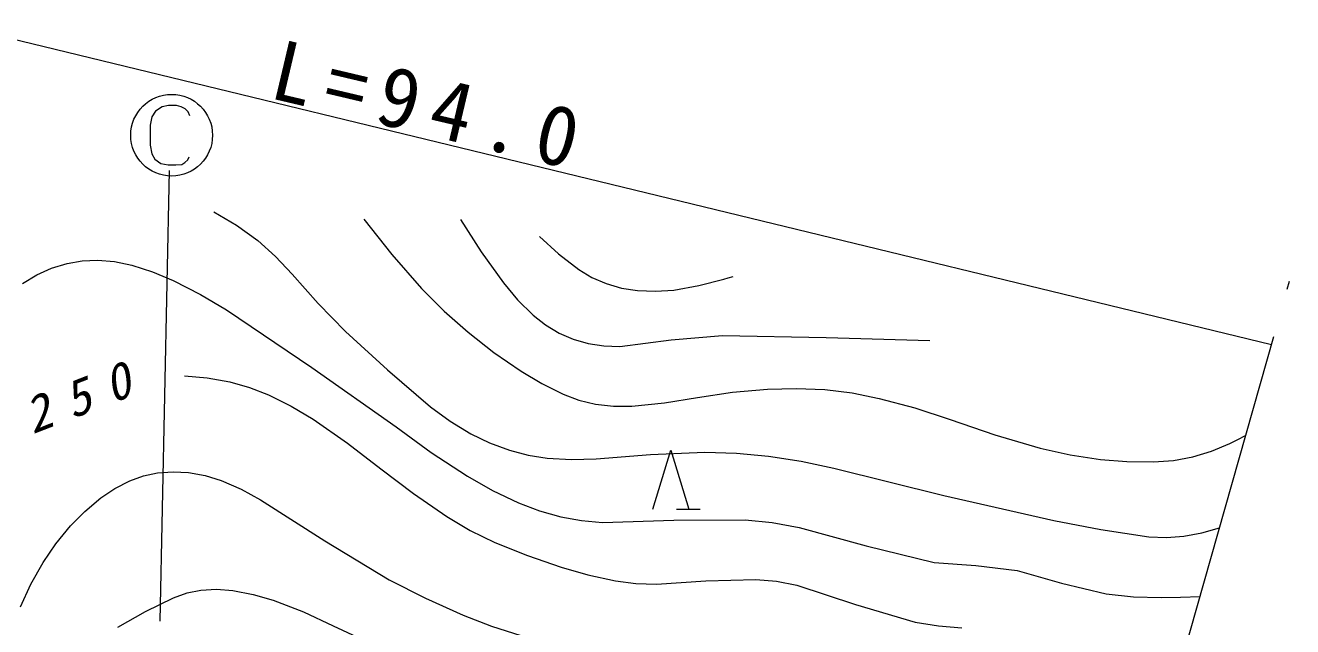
# Model space of a CAD drawing. Units: millimetres, scale not verified. Extents: x 61214 to 701214, y 6682 to 366682.
# Drawn here: x 530219 to 568793, y 283932 to 302246 of the extents above; entities that cross this region are included whole.
import ezdxf

# ---------------------------------------------------------------- set-up
doc = ezdxf.new("R2010")
doc.units = ezdxf.units.MM
doc.header["$LTSCALE"] = 1000
doc.linetypes.add('LONG_DASHED_DOTTED', pattern=[15.25, 12, -1.5, 0.25, -1.5])
doc.layers.add('S-SUV', color=7, linetype='Continuous', lineweight=13)
doc.styles.add('ＭＳ ゴシック', font='')
doc.styles.get('ＭＳ ゴシック').set_extended_font_data('MS Gothic')

msp = doc.modelspace()

# ---------------------------------------------------------------- linework, layer by layer
at = {"layer": 'S-SUV'}
for p, q in [((502366, 308506), (568147, 292526)), ((534384, 299768), (534184, 299631)), ((534578, 299806), (534384, 299768)), ((534822, 299806), (534578, 299806)), ((534965, 299768), (534822, 299806)), ((535084, 299700), (534965, 299768)), ((534065, 299456), (534015, 299206)), ((534184, 299631), (534065, 299456)), ((535172, 299612), (535084, 299700)), ((535222, 299493), (535172, 299612)), ((534015, 299206), (534015, 298593)), ((534015, 298593), (534065, 298331)), ((534065, 298331), (534159, 298175)), ((535165, 298150), (535203, 298237)), ((534159, 298175), (534340, 298043)), ((534324, 284105), (534607, 297821)), ((534340, 298043), (534565, 297993)), ((534565, 297993), (534803, 297993)), ((534803, 297993), (534984, 298012)), ((534984, 298012), (535078, 298068)), ((535078, 298068), (535165, 298150)), ((535952, 296571), (536642, 296159)), ((540524, 296338), (541379, 295265)), ((543467, 296333), (544095, 295352)), ((536642, 296159), (537300, 295694)), ((537300, 295694), (537836, 295208)), ((545873, 295815), (546452, 295286)), ((531945, 295075), (532415, 295095)), ((532415, 295095), (532934, 295050)), ((537836, 295208), (538341, 294668)), ((541379, 295265), (542276, 294234)), ((544095, 295352), (544776, 294400)), ((546452, 295286), (547061, 294811)), ((530564, 294647), (531018, 294850)), ((531018, 294850), (531491, 294995)), ((531491, 294995), (531945, 295075)), ((532934, 295050), (533456, 294943)), ((533456, 294943), (534093, 294741)), ((534093, 294741), (534720, 294477)), ((547061, 294811), (547459, 294571)), ((530130, 294387), (530564, 294647)), ((534720, 294477), (535546, 294053)), ((538341, 294668), (539131, 293776)), ((544776, 294400), (545203, 293889)), ((547459, 294571), (547895, 294380)), ((547895, 294380), (548366, 294245)), ((549953, 294184), (550717, 294322)), ((550717, 294322), (551480, 294520)), ((551480, 294520), (551615, 294559)), ((551615, 294559), (551759, 294600)), ((535546, 294053), (536342, 293577)), ((542276, 294234), (542965, 293544)), ((548366, 294245), (548855, 294168)), ((548855, 294168), (549402, 294146)), ((549402, 294146), (549953, 294184)), ((536342, 293577), (538940, 291823)), ((539131, 293776), (539967, 292922)), ((545203, 293889), (545675, 293420)), ((542965, 293544), (543697, 292897)), ((545675, 293420), (546051, 293122)), ((539967, 292922), (541239, 291755)), ((543697, 292897), (544480, 292285)), ((546051, 293122), (546468, 292868)), ((546468, 292868), (546892, 292686)), ((549873, 292666), (551434, 292804)), ((551434, 292804), (554590, 292734)), ((546892, 292686), (547348, 292556)), ((547348, 292556), (547826, 292482)), ((547826, 292482), (548318, 292467)), ((548318, 292467), (549873, 292666)), ((554590, 292734), (557745, 292644)), ((544480, 292285), (545307, 291717)), ((538940, 291823), (541509, 290016)), ((541239, 291755), (542555, 290629)), ((545307, 291717), (545935, 291335)), ((535065, 291574), (535758, 291509)), ((535758, 291509), (536442, 291385)), ((536442, 291385), (537039, 291218)), ((545935, 291335), (546586, 291011)), ((537039, 291218), (537622, 290991)), ((537622, 290991), (538311, 290652)), ((546586, 291011), (547070, 290830)), ((549669, 290749), (550675, 290914)), ((550675, 290914), (551743, 291072)), ((551743, 291072), (552813, 291168)), ((552813, 291168), (553678, 291190)), ((553678, 291190), (554556, 291151)), ((554556, 291151), (555381, 291049)), ((555381, 291049), (556206, 290886)), ((556206, 290886), (557295, 290595)), ((538311, 290652), (538980, 290255)), ((542555, 290629), (543152, 290194)), ((547070, 290830), (547575, 290706)), ((547575, 290706), (548121, 290646)), ((548121, 290646), (548676, 290646)), ((548676, 290646), (549669, 290749)), ((557295, 290595), (558367, 290246)), ((538980, 290255), (540025, 289525)), ((543152, 290194), (543782, 289809)), ((558367, 290246), (559730, 289777)), ((541509, 290016), (542576, 289241)), ((543782, 289809), (544350, 289531)), ((559730, 289777), (561112, 289365)), ((567122, 289629), (567362, 289754)), ((540025, 289525), (541042, 288743)), ((544350, 289531), (544952, 289305)), ((544952, 289305), (545521, 289155)), ((549317, 287514), (549866, 289309)), ((549866, 289309), (550415, 287514)), ((561112, 289365), (562019, 289167)), ((566324, 289277), (566880, 289511)), ((566880, 289511), (567122, 289629)), ((542576, 289241), (543678, 288515)), ((545521, 289155), (546100, 289065)), ((546100, 289065), (546843, 289025)), ((546843, 289025), (547593, 289045)), ((547593, 289045), (549243, 289174)), ((549243, 289174), (550901, 289242)), ((550901, 289242), (551867, 289213)), ((551867, 289213), (552837, 289124)), ((552837, 289124), (553830, 288975)), ((553830, 288975), (554827, 288764)), ((562019, 289167), (562940, 289027)), ((562940, 289027), (563744, 288958)), ((563744, 288958), (564562, 288950)), ((564562, 288950), (565162, 288997)), ((565162, 288997), (565758, 289105)), ((565758, 289105), (566324, 289277)), ((533813, 288525), (534244, 288615)), ((534244, 288615), (534716, 288650)), ((534716, 288650), (535189, 288624)), ((535189, 288624), (535693, 288532)), ((541042, 288743), (542035, 287986)), ((554827, 288764), (558176, 287932)), ((532943, 288141), (533399, 288376)), ((533399, 288376), (533813, 288525)), ((535693, 288532), (536182, 288381)), ((536182, 288381), (536787, 288120)), ((543678, 288515), (544439, 288082)), ((532031, 287444), (532514, 287852)), ((532514, 287852), (532943, 288141)), ((536787, 288120), (537378, 287798)), ((537378, 287798), (539334, 286543)), ((542035, 287986), (543053, 287286)), ((544439, 288082), (545230, 287701)), ((558176, 287932), (561528, 287162)), ((531598, 287000), (532031, 287444)), ((545230, 287701), (545869, 287457)), ((545869, 287457), (546522, 287273)), ((550042, 287514), (550762, 287514)), ((531152, 286455), (531598, 287000)), ((543053, 287286), (543761, 286866)), ((546522, 287273), (547146, 287162)), ((547146, 287162), (547789, 287110)), ((547789, 287110), (549957, 287178)), ((549957, 287178), (552129, 287185)), ((552129, 287185), (552951, 287100)), ((552951, 287100), (553773, 286954)), ((561528, 287162), (562958, 286888)), ((543761, 286866), (544507, 286493)), ((553773, 286954), (555815, 286391)), ((562958, 286888), (564416, 286670)), ((564416, 286670), (564951, 286649)), ((564951, 286649), (565481, 286690)), ((565481, 286690), (566025, 286791)), ((566025, 286791), (566564, 286938)), ((530764, 285888), (531152, 286455)), ((539334, 286543), (541296, 285356)), ((544507, 286493), (545499, 286096)), ((555815, 286391), (557884, 285882)), ((530386, 285223), (530764, 285888)), ((545499, 286096), (546530, 285749)), ((557884, 285882), (559152, 285793)), ((546530, 285749), (547344, 285509)), ((547344, 285509), (548177, 285326)), ((559152, 285793), (560408, 285643)), ((560408, 285643), (561754, 285256)), ((530067, 284540), (530386, 285223)), ((535563, 285048), (536041, 285072)), ((536041, 285072), (536532, 285035)), ((541296, 285356), (542400, 284797)), ((548177, 285326), (548799, 285249)), ((548799, 285249), (549433, 285231)), ((549433, 285231), (550936, 285333)), ((550936, 285333), (552452, 285374)), ((552452, 285374), (553078, 285317)), ((553078, 285317), (553702, 285200)), ((553702, 285200), (555486, 284609)), ((561754, 285256), (563114, 284928)), ((533876, 284395), (534733, 284814)), ((534733, 284814), (535140, 284960)), ((535140, 284960), (535563, 285048)), ((536532, 285035), (537154, 284917)), ((537154, 284917), (537760, 284741)), ((537760, 284741), (538681, 284381)), ((542400, 284797), (543542, 284287)), ((563114, 284928), (563951, 284844)), ((563951, 284844), (564790, 284820)), ((564790, 284820), (565377, 284826)), ((565377, 284826), (565973, 284848)), ((533037, 283918), (533876, 284395)), ((538681, 284381), (539593, 283960)), ((555486, 284609), (557302, 284070)), ((539593, 283960), (541027, 283285)), ((543542, 284287), (544408, 283947)), ((544408, 283947), (545301, 283661)), ((557302, 284070), (558009, 283953)), ((558009, 283953), (558723, 283897))]:
    msp.add_line(p, q, dxfattribs=at)
at = {"layer": 'S-SUV', "linetype": 'LONG_DASHED_DOTTED'}
msp.add_line((556636, 251880), (568793, 294807), dxfattribs=at)
at = {"layer": 'S-SUV'}
msp.add_circle((534672, 298900), 1244, dxfattribs=at)

# ---------------------------------------------------------------- texts
at = {"layer": 'S-SUV', "attachment_point": 7, "style": 'ＭＳ ゴシック'}
for s, insert, char_height, rotation in [('\\T1.32;L=94.0', (537583, 300017), 1833, 346.7), ('\\T1.73;\\Q15;250', (530444, 289771), 1100, 21.2)]:
    msp.add_mtext(s, dxfattribs=dict(at, insert=insert, char_height=char_height, rotation=rotation))

doc.saveas('drawing.dxf')
